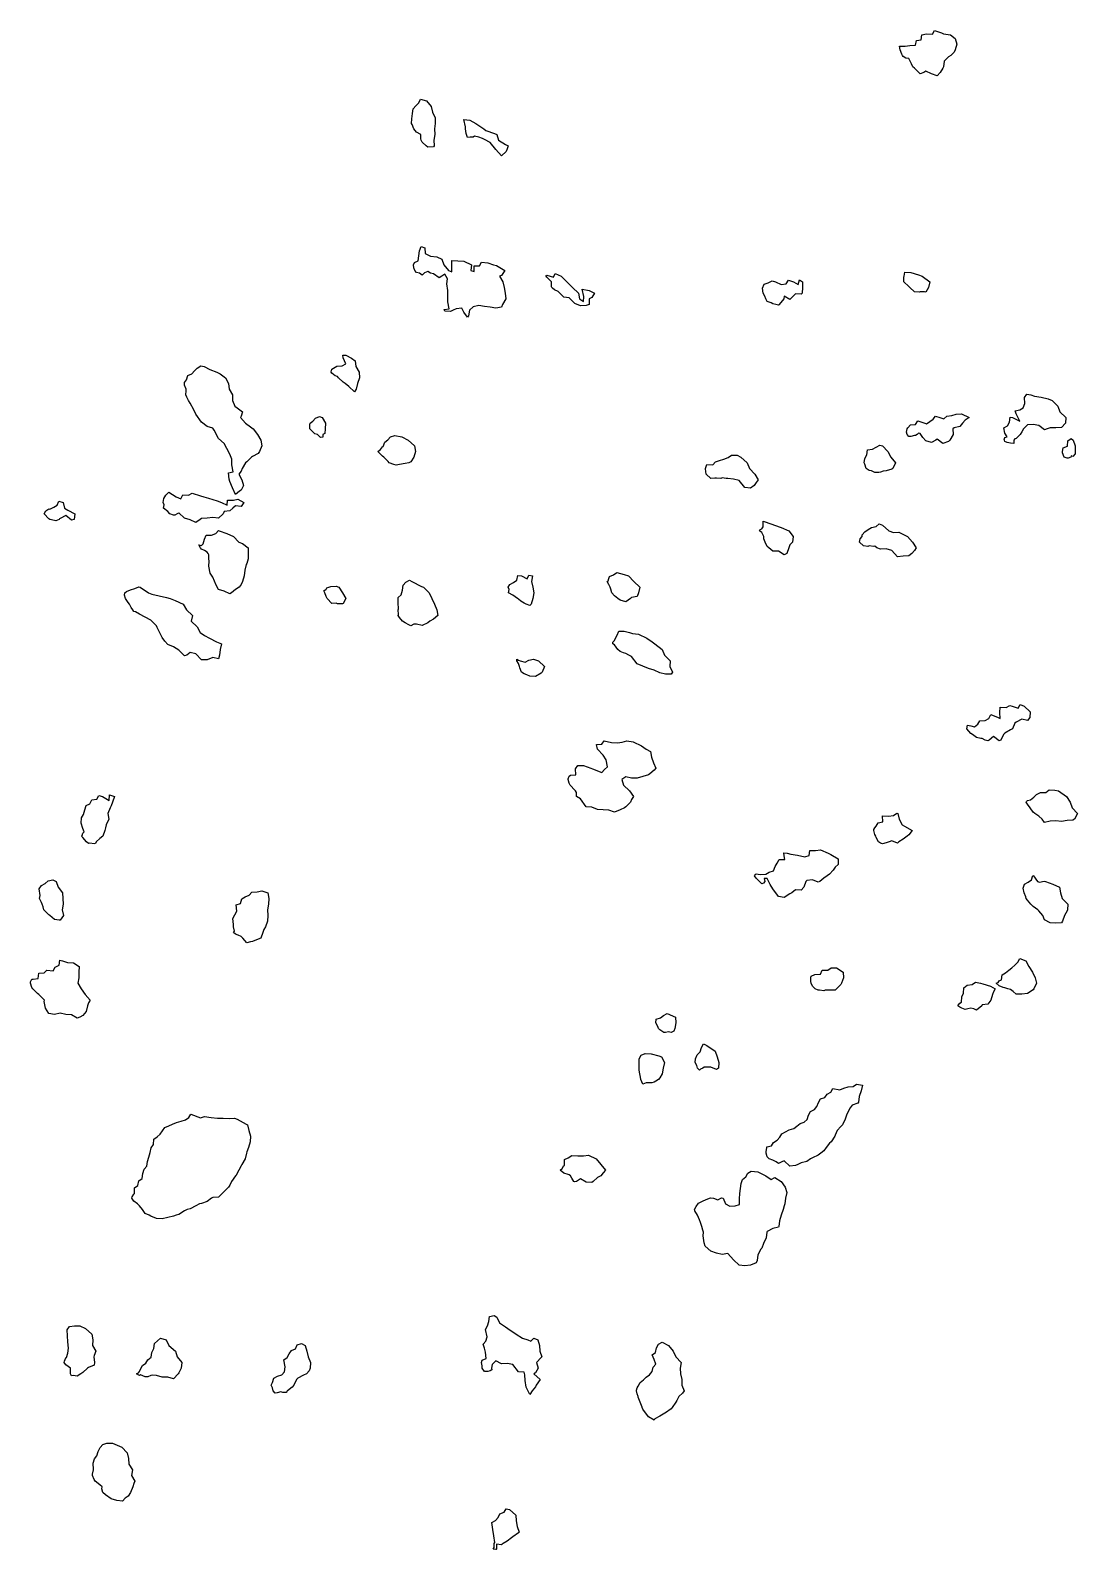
# Model space of a CAD drawing. Extents: x 450006 to 454999, y 6465006 to 6474995.
# Drawn here: x 454628 to 454999, y 6470009 to 6470546 of the extents above; entities that cross this region are included whole.
import ezdxf

# ---------------------------------------------------------------- set-up
doc = ezdxf.new("R2010")
doc.units = 0

msp = doc.modelspace()

# ---------------------------------------------------------------- linework, layer by layer
at = {"layer": '1010'}
for points in [[(454937, 6470536.62), (454936.74, 6470537), (454936.58, 6470537.4), (454936, 6470539), (454935.68, 6470540.3), (454937.7, 6470540.28), (454939.44, 6470540.54), (454941.38, 6470540.6), (454941.68, 6470542.3), (454943.44, 6470542.54), (454943.66, 6470544.32), (454945.32, 6470544.66), (454947.42, 6470544.56), (454948.12, 6470545.86), (454950.58, 6470545), (454951.32, 6470544.66), (454953.7, 6470544.28), (454955.4, 6470543), (454956.04, 6470541), (454955.38, 6470539), (454955, 6470538.16), (454953.82, 6470537), (454953, 6470536.54), (454951.56, 6470535), (454951.26, 6470533), (454951, 6470532.52), (454950.08, 6470531), (454949, 6470529.84), (454947, 6470530.56), (454945, 6470531.44), (454944.32, 6470531), (454943, 6470530.54), (454941, 6470532.56), (454940.5, 6470533), (454940, 6470533.98), (454939.48, 6470535), (454939, 6470535.88), (454937.98, 6470536), (454937, 6470536.62), (454937, 6470536.62)], [(454765, 6470509.88), (454763.98, 6470511), (454763.42, 6470512.56), (454763.24, 6470513), (454763.36, 6470514.62), (454763.52, 6470516.46), (454763.8, 6470518.18), (454764.74, 6470519.24), (454765.74, 6470520.24), (454766.42, 6470521.56), (454768.56, 6470521), (454770.18, 6470519), (454770.62, 6470517), (454771.54, 6470515), (454771.54, 6470513), (454771.34, 6470511), (454771.42, 6470509), (454771.12, 6470507), (454771.22, 6470505), (454771, 6470504.66), (454769, 6470504.54), (454768.38, 6470505), (454767, 6470506.38), (454766.64, 6470507), (454766.48, 6470507.5), (454766.48, 6470509), (454765, 6470509.88), (454765, 6470509.88)], [(454783, 6470508.04), (454782.64, 6470509), (454782.52, 6470509.46), (454782.3, 6470511), (454782.24, 6470511.74), (454781.68, 6470514.3), (454783.86, 6470514.12), (454786, 6470513), (454788.82, 6470511), (454789.48, 6470510.5), (454792.56, 6470509.42), (454793.36, 6470509), (454793.9, 6470507), (454796.46, 6470505.52), (454797.32, 6470505), (454797, 6470504), (454796.66, 6470503), (454795, 6470501.54), (454793, 6470503.8), (454791, 6470506.2), (454789, 6470507.34), (454788.34, 6470507.64), (454787, 6470508.14), (454785.52, 6470508.46), (454785, 6470508.08), (454783.9, 6470508.08), (454783, 6470508.04), (454783, 6470508.04)], [(454765, 6470460.24), (454764.42, 6470461), (454764, 6470461.98), (454763.88, 6470463), (454764.22, 6470463.76), (454765.54, 6470464.44), (454765.82, 6470466.16), (454766.06, 6470467.92), (454766.56, 6470469.42), (454767.86, 6470469), (454767.98, 6470467), (454769.92, 6470466.06), (454772.2, 6470465.78), (454773.98, 6470465), (454774.64, 6470463), (454776.26, 6470461), (454777.48, 6470460.5), (454777.5, 6470462.48), (454777.48, 6470464.5), (454779.62, 6470464.36), (454781.72, 6470464.26), (454784.36, 6470463), (454784.18, 6470461), (454785.38, 6470460.6), (454785.4, 6470462.58), (454787.3, 6470462.68), (454788, 6470463.98), (454790.24, 6470463.74), (454792.16, 6470463), (454793.24, 6470462.74), (454796.24, 6470461), (454795, 6470459.24), (454794.32, 6470459), (454795.54, 6470457), (454796.02, 6470455), (454796.28, 6470453), (454796.52, 6470451), (454795.38, 6470449), (454795, 6470448), (454793, 6470447.68), (454791, 6470448.06), (454789, 6470448.26), (454787, 6470448.64), (454785, 6470448.18), (454783.76, 6470447), (454783.36, 6470445), (454783, 6470444.5), (454781.76, 6470446.22), (454781, 6470447.64), (454779, 6470447.46), (454777.98, 6470447), (454777, 6470446.48), (454775, 6470446.66), (454774.74, 6470447.24), (454776.54, 6470447.44), (454776.08, 6470449.9), (454776.04, 6470451.94), (454776.08, 6470453.9), (454775.66, 6470456.32), (454775.9, 6470458.08), (454775, 6470459.72), (454773.98, 6470459), (454773, 6470458.42), (454771, 6470459.76), (454769.9, 6470460.08), (454769, 6470460.66), (454767.78, 6470460.2), (454767, 6470459.36), (454765.98, 6470460), (454765, 6470460.24), (454765, 6470460.24)], [(454811, 6470458.58), (454810.78, 6470459), (454810.82, 6470459.16), (454811, 6470459.28), (454812.28, 6470459), (454813.38, 6470458.6), (454814.02, 6470459.96), (454816.16, 6470459), (454818.16, 6470457), (454820.08, 6470455), (454822.26, 6470453), (454822.64, 6470451), (454824, 6470449.98), (454824.18, 6470451.8), (454823.54, 6470454.44), (454826.04, 6470453.94), (454827.88, 6470453), (454827, 6470451.42), (454825.98, 6470451), (454825.98, 6470449), (454825, 6470448.56), (454823, 6470448.54), (454821, 6470449.34), (454819, 6470451.36), (454817, 6470451.56), (454815, 6470453.54), (454813.8, 6470454.18), (454813, 6470454.74), (454812.76, 6470455), (454812.74, 6470455.24), (454812.72, 6470457), (454811, 6470458.58), (454811, 6470458.58)], [(454889, 6470450.06), (454888.5, 6470451), (454888.12, 6470451.86), (454887.48, 6470453), (454887.26, 6470454.72), (454887.84, 6470456.14), (454889.32, 6470456.66), (454890.66, 6470457.32), (454891.88, 6470457), (454893.92, 6470456.06), (454895.66, 6470456.32), (454896.44, 6470457.54), (454898.3, 6470457), (454899.9, 6470456.08), (454900.34, 6470457.64), (454901.4, 6470457), (454901.44, 6470455), (454901.36, 6470453), (454901, 6470452.62), (454899, 6470452.72), (454897.22, 6470451), (454897, 6470450.78), (454895, 6470451.92), (454894.78, 6470451), (454893.24, 6470449), (454893.14, 6470448.84), (454893, 6470448.74), (454892, 6470449), (454891, 6470449.18), (454890.38, 6470449.6), (454889, 6470450.06), (454889, 6470450.06)], [(454939, 6470455.3), (454937.24, 6470457), (454937.24, 6470458.74), (454937.4, 6470459), (454937.6, 6470460.38), (454939.72, 6470460.26), (454942.48, 6470459.5), (454943.76, 6470459), (454946.5, 6470457), (454945.94, 6470455), (454945, 6470453.34), (454944.54, 6470453.44), (454943, 6470453.44), (454942.66, 6470453.32), (454941, 6470453.4), (454939.4, 6470455), (454939, 6470455.3), (454939, 6470455.3)], [(454735, 6470424.68), (454734.82, 6470425), (454734.78, 6470425.2), (454735, 6470426.06), (454735.58, 6470426.4), (454736.84, 6470427.14), (454738.74, 6470427.24), (454739.94, 6470428.04), (454739, 6470430.16), (454738.92, 6470431.06), (454739.98, 6470431), (454742, 6470429.98), (454743.24, 6470429), (454743.48, 6470427), (454744.66, 6470425), (454744.8, 6470423), (454744.12, 6470421), (454743.62, 6470419), (454743, 6470418.08), (454741, 6470420.02), (454739.78, 6470421), (454739, 6470421.56), (454737.44, 6470423), (454737, 6470423.46), (454736.22, 6470423.76), (454735, 6470424.68), (454735, 6470424.68)], [(454683, 6470420.44), (454682.9, 6470421), (454682.9, 6470421.08), (454683, 6470421.34), (454683.62, 6470422.36), (454684.16, 6470423.82), (454685.56, 6470424.42), (454686.46, 6470425.52), (454687.48, 6470426.5), (454688.68, 6470427.3), (454689.86, 6470427), (454691.94, 6470426.04), (454694.32, 6470425), (454695.52, 6470424.46), (454697.5, 6470423), (454698.46, 6470421), (454698.76, 6470419), (454699.9, 6470417), (454699.96, 6470415), (454700.74, 6470413), (454701.54, 6470412.44), (454703.4, 6470411), (454703, 6470409.54), (454702.76, 6470409), (454704.48, 6470407), (454706.24, 6470405.74), (454707.24, 6470405), (454708.74, 6470403), (454709.98, 6470401), (454710.3, 6470399), (454709.42, 6470397), (454709, 6470396.24), (454707, 6470395.2), (454706.66, 6470395), (454705, 6470393.32), (454704.54, 6470393), (454703.34, 6470391), (454703, 6470390), (454702.1, 6470389), (454703.22, 6470387), (454703.82, 6470385), (454703, 6470383.32), (454702.44, 6470383), (454701, 6470381.82), (454699.88, 6470384.1), (454699, 6470386.34), (454698.74, 6470387.24), (454698.52, 6470389.46), (454700.12, 6470389.86), (454699.72, 6470392.26), (454699.74, 6470394.24), (454699, 6470396.04), (454697.96, 6470398.02), (454697, 6470399.78), (454695, 6470401.56), (454693.4, 6470404.58), (454693, 6470405.2), (454691, 6470405.88), (454689, 6470407.4), (454687, 6470410.16), (454686.28, 6470411.7), (454685, 6470414.1), (454684.38, 6470415), (454683.72, 6470416.26), (454683.4, 6470417), (454683.54, 6470418.44), (454683.5, 6470419), (454683, 6470420.44), (454683, 6470420.44)], [(454973, 6470400.52), (454972.84, 6470401), (454972.76, 6470401.22), (454973, 6470401.98), (454973.82, 6470402.16), (454973, 6470403.46), (454972.6, 6470405.38), (454973.94, 6470406.04), (454974.64, 6470407.34), (454974.86, 6470409.12), (454975.72, 6470409), (454978.24, 6470407.74), (454977, 6470410.34), (454976.64, 6470411.34), (454978.22, 6470411.76), (454979.5, 6470412.48), (454980, 6470413.98), (454979.94, 6470416.04), (454980.76, 6470417.22), (454982.12, 6470417), (454983.48, 6470416.5), (454985.78, 6470416.2), (454988.32, 6470415.66), (454989.74, 6470415), (454991.66, 6470413), (454992.46, 6470411), (454994.54, 6470409), (454994.46, 6470407), (454993, 6470405.54), (454991, 6470405.34), (454989, 6470405.38), (454987.98, 6470405), (454987, 6470404.62), (454985, 6470406.14), (454983, 6470406.56), (454981, 6470406.4), (454979.58, 6470405), (454979, 6470404), (454978.36, 6470403), (454977, 6470401.62), (454976.54, 6470401.44), (454976.16, 6470401), (454976.16, 6470399.82), (454975, 6470399.98), (454973.84, 6470400.14), (454973, 6470400.52), (454973, 6470400.52)], [(454729, 6470403.22), (454727.22, 6470405), (454727.22, 6470406.76), (454727.4, 6470407), (454728.26, 6470407.72), (454729.24, 6470408.74), (454730.64, 6470409.34), (454731.58, 6470409), (454732.78, 6470407), (454732.66, 6470405), (454732.6, 6470403.38), (454731.9, 6470403), (454731.9, 6470402.08), (454731, 6470402), (454730, 6470403), (454729, 6470403.22), (454729, 6470403.22)], [(454939, 6470402.28), (454938.46, 6470403), (454938.18, 6470403.8), (454938.42, 6470405), (454938.62, 6470405.36), (454939.58, 6470406.4), (454941.38, 6470406.6), (454942.18, 6470407.8), (454944.66, 6470407), (454945.24, 6470406.74), (454946.4, 6470407.58), (454947.58, 6470408.4), (454948.48, 6470409.5), (454949.94, 6470409), (454951.38, 6470408.6), (454952.48, 6470409.5), (454954.22, 6470409.76), (454955.82, 6470410.16), (454957.66, 6470410.32), (454960.32, 6470409), (454959, 6470408.06), (454958.02, 6470407), (454957, 6470405.8), (454955, 6470405.4), (454954.64, 6470405), (454954.68, 6470403), (454953.48, 6470401), (454953, 6470400.54), (454951, 6470399.84), (454949, 6470401.32), (454948.62, 6470401), (454947, 6470400.22), (454945, 6470400.8), (454944, 6470401.98), (454943, 6470403.38), (454942.48, 6470403.5), (454941.98, 6470403), (454941.38, 6470402.6), (454941, 6470402.66), (454939.7, 6470402.28), (454939, 6470402.28), (454939, 6470402.28)], [(454753, 6470395.32), (454751.32, 6470397), (454752.22, 6470397.76), (454753, 6470398.66), (454753.22, 6470398.76), (454753.74, 6470400.24), (454754.82, 6470401.16), (454755.74, 6470402.24), (454757.36, 6470402.62), (454759.84, 6470402.14), (454761.98, 6470401), (454764.28, 6470399), (454764.58, 6470397), (454764, 6470395), (454763, 6470393.4), (454762.2, 6470393), (454761, 6470392.7), (454759, 6470392.44), (454757.76, 6470392.22), (454757, 6470392.38), (454755.36, 6470393), (454755, 6470393.46), (454753.46, 6470395), (454753, 6470395.32), (454753, 6470395.32)], [(454925, 6470390.26), (454923.98, 6470391), (454923.5, 6470392.48), (454923.2, 6470393), (454923.48, 6470394.5), (454924.16, 6470395.82), (454924.44, 6470397.54), (454926.2, 6470397.78), (454927.48, 6470398.5), (454928.76, 6470399.22), (454929.76, 6470399), (454931.62, 6470397), (454932.66, 6470395), (454934.32, 6470393), (454933.34, 6470391), (454933, 6470390.78), (454931, 6470390.16), (454929.98, 6470390), (454929, 6470389.74), (454928.44, 6470389.54), (454927, 6470389.52), (454925.82, 6470390.16), (454925, 6470390.26), (454925, 6470390.26)], [(454995, 6470394.6), (454994, 6470395), (454993.4, 6470396.58), (454993.32, 6470397), (454993.64, 6470398.34), (454995.12, 6470398.86), (454995.26, 6470400.72), (454996.4, 6470401.58), (454997.18, 6470401), (454997.88, 6470399), (454997.88, 6470397), (454997.78, 6470396.2), (454997, 6470395.22), (454996.46, 6470395.52), (454996.34, 6470395), (454995.36, 6470394.62), (454995, 6470394.6), (454995, 6470394.6)], [(454869, 6470387.46), (454867.34, 6470389), (454867.16, 6470390.82), (454867.16, 6470391), (454867.62, 6470392.36), (454869.7, 6470392.28), (454870.68, 6470393.3), (454872.12, 6470393.86), (454873.66, 6470394.32), (454875.16, 6470394.82), (454876.32, 6470395.66), (454878.28, 6470395.7), (454879.6, 6470395), (454881.88, 6470393), (454882.64, 6470391), (454884.56, 6470389), (454885.74, 6470387), (454885, 6470386), (454884.36, 6470385), (454883, 6470384), (454881, 6470384.24), (454879, 6470386.76), (454877, 6470387.24), (454875, 6470387.5), (454874.48, 6470387.5), (454873, 6470387.64), (454872.58, 6470387.4), (454871, 6470387.6), (454870.46, 6470387.52), (454869, 6470387.46), (454869, 6470387.46)], [(454677, 6470375.74), (454675.58, 6470377), (454675.8, 6470378.18), (454675.36, 6470379), (454675.64, 6470380.34), (454676.4, 6470381.58), (454677.4, 6470382.58), (454680.02, 6470381), (454681.66, 6470380.32), (454682.34, 6470381.64), (454684.38, 6470381.6), (454685.68, 6470382.3), (454688.62, 6470381.36), (454689.84, 6470381), (454691.44, 6470380.54), (454694.46, 6470379.52), (454695.98, 6470379), (454698, 6470377.98), (454698.14, 6470379.84), (454700.22, 6470379.76), (454701.78, 6470380.2), (454703.9, 6470379), (454703, 6470377.52), (454701, 6470377.74), (454699.98, 6470377), (454699, 6470376), (454697, 6470375.76), (454696.58, 6470375), (454695, 6470373.4), (454693, 6470373.64), (454691, 6470373.38), (454689, 6470373.3), (454688.5, 6470373), (454687, 6470371.9), (454685, 6470372.8), (454683, 6470373.46), (454681, 6470375.32), (454680.82, 6470375.16), (454680.4, 6470375), (454679.5, 6470374.48), (454679, 6470374.48), (454677.78, 6470375), (454677, 6470375.74), (454677, 6470375.74)], [(454635, 6470373.16), (454633.38, 6470375), (454633.96, 6470376.02), (454635, 6470376.7), (454635.38, 6470376.6), (454636.7, 6470377.28), (454637.94, 6470378.04), (454638.56, 6470379.42), (454640.06, 6470379), (454640.56, 6470377), (454641.7, 6470376.28), (454644.18, 6470375), (454643.94, 6470373), (454643, 6470372.74), (454641, 6470374.42), (454639, 6470373.34), (454638.76, 6470373.22), (454638.66, 6470373), (454637.48, 6470372.5), (454637, 6470372.58), (454635.32, 6470373), (454635, 6470373.16), (454635, 6470373.16)], [(454887, 6470368.38), (454886.24, 6470369), (454886.5, 6470369.48), (454887, 6470369.66), (454887.56, 6470370.42), (454887.56, 6470372.42), (454890.64, 6470371.34), (454891.56, 6470371), (454893.84, 6470370.14), (454896.66, 6470369), (454898.12, 6470367), (454897.9, 6470365), (454897, 6470363.96), (454896.6, 6470363), (454895.88, 6470361), (454895, 6470360.52), (454893, 6470361.82), (454891, 6470361.72), (454889.56, 6470363), (454889, 6470363.44), (454888.18, 6470365), (454887.8, 6470366.18), (454887.82, 6470367), (454887, 6470368.38), (454887, 6470368.38)], [(454923, 6470363.7), (454921.6, 6470365), (454921.82, 6470366.16), (454922.58, 6470367), (454922.48, 6470367.5), (454923.42, 6470368.56), (454924.6, 6470369.38), (454925.82, 6470370.16), (454927.44, 6470370.54), (454928.5, 6470371.48), (454929.76, 6470371), (454931.98, 6470369), (454933.66, 6470368.32), (454935.54, 6470368.44), (454938.6, 6470367), (454940.38, 6470365), (454941.6, 6470363), (454941, 6470362.04), (454940.06, 6470361), (454939, 6470360.08), (454937, 6470360.02), (454935, 6470359.76), (454933, 6470362.06), (454931, 6470362.62), (454929, 6470362.44), (454927.76, 6470363), (454927, 6470363.52), (454926.58, 6470363.4), (454925, 6470363.62), (454924.52, 6470363.46), (454923, 6470363.7), (454923, 6470363.7)], [(454689, 6470362.46), (454688.56, 6470363), (454688, 6470363.98), (454689, 6470363.72), (454689.58, 6470364.4), (454690, 6470365.98), (454690.58, 6470367.4), (454692.52, 6470367.46), (454694.02, 6470367.96), (454694.92, 6470369.06), (454695.26, 6470369), (454697.94, 6470368.04), (454700.26, 6470367), (454702.16, 6470365), (454703.48, 6470364.5), (454705.46, 6470363), (454705.4, 6470361), (454705.48, 6470359), (454705, 6470357.38), (454704.74, 6470357), (454704.32, 6470355), (454704, 6470353), (454703.5, 6470351), (454703, 6470350.04), (454702.26, 6470349), (454701, 6470348.16), (454699.54, 6470347), (454699, 6470346.66), (454697, 6470347.6), (454695, 6470348.2), (454694.2, 6470349.78), (454693, 6470352.56), (454692, 6470353.98), (454691.54, 6470356.44), (454691.72, 6470358.26), (454691.6, 6470359), (454691.52, 6470360.46), (454691.32, 6470361), (454691, 6470361.38), (454689.98, 6470362), (454689, 6470362.46), (454689, 6470362.46)], [(454733, 6470345.74), (454732.52, 6470347), (454732.24, 6470347.74), (454733, 6470348.36), (454733.22, 6470348.76), (454734.74, 6470349.24), (454736.58, 6470349.4), (454737.46, 6470349), (454738.82, 6470347), (454740.04, 6470345), (454739, 6470343.32), (454738.8, 6470343.18), (454737, 6470343.2), (454736.6, 6470343.38), (454735, 6470343.32), (454733.4, 6470345), (454733, 6470345.74), (454733, 6470345.74)], [(454759, 6470338.26), (454758.44, 6470339), (454758.6, 6470339.38), (454758.54, 6470341), (454758.6, 6470341.38), (454758.46, 6470343.52), (454758.54, 6470345.44), (454759.6, 6470346.38), (454760.02, 6470347.96), (454760.26, 6470349.72), (454761.16, 6470350.82), (454762.44, 6470351.54), (454763.3, 6470351), (454766.7, 6470349.28), (454767.48, 6470349), (454769.5, 6470347), (454770.38, 6470345), (454771.36, 6470343), (454772.2, 6470341), (454772.52, 6470339), (454771, 6470337.78), (454769.64, 6470337), (454769, 6470336.44), (454767, 6470335.54), (454765, 6470335.98), (454764, 6470335.98), (454763, 6470335.38), (454762.3, 6470335.68), (454761, 6470336.38), (454760, 6470337), (454759, 6470338.26), (454759, 6470338.26)], [(454799, 6470346.24), (454797.52, 6470347), (454797.72, 6470348.26), (454797.34, 6470349), (454797.94, 6470350.04), (454799.28, 6470350.7), (454800.42, 6470351.56), (454800.84, 6470353.14), (454802.04, 6470353), (454804.04, 6470351.94), (454804.74, 6470353.24), (454805.94, 6470353), (454805.68, 6470351), (454806.14, 6470349), (454806.44, 6470347), (454806.1, 6470345), (454805.54, 6470343), (454805, 6470342.56), (454803.78, 6470343), (454803, 6470343.38), (454801.88, 6470344.1), (454801, 6470344.74), (454800.64, 6470345), (454799, 6470346.24), (454799, 6470346.24)], [(454833, 6470349.96), (454832.42, 6470351), (454832.74, 6470351.24), (454833, 6470352.12), (454833.18, 6470352.8), (454834.6, 6470353.38), (454835.8, 6470354.18), (454838.42, 6470353.56), (454839.9, 6470353), (454841.8, 6470351), (454843.98, 6470349), (454843.4, 6470347), (454843, 6470345.74), (454841, 6470345.4), (454840.64, 6470345), (454839, 6470343.88), (454837, 6470344.5), (454836.16, 6470345), (454835, 6470345.92), (454833.98, 6470347), (454833.7, 6470348.28), (454833.38, 6470349), (454833, 6470349.96), (454833, 6470349.96)], [(454663, 6470343.62), (454662.1, 6470345), (454661.72, 6470346.26), (454661.86, 6470347), (454662.42, 6470347.56), (454663.84, 6470348.14), (454665.44, 6470348.54), (454666.84, 6470349.14), (454667.24, 6470349), (454670.2, 6470347), (454671.38, 6470346.6), (454673.96, 6470346.02), (454676.54, 6470345.44), (454677.92, 6470345), (454679.7, 6470344.28), (454682.42, 6470343), (454683.64, 6470341), (454685.8, 6470339), (454685.36, 6470337), (454687.44, 6470335), (454688.54, 6470333), (454690, 6470331.98), (454691.74, 6470331), (454694.24, 6470329.74), (454695.98, 6470329), (454695.52, 6470327), (454695.32, 6470325), (454695, 6470323.7), (454693, 6470324.22), (454691, 6470323.38), (454689, 6470323.34), (454687, 6470325.42), (454685, 6470325.9), (454683.8, 6470325), (454683, 6470324.74), (454681, 6470326.76), (454679, 6470327.96), (454677, 6470328.8), (454676, 6470329.98), (454675, 6470331.24), (454673.24, 6470334.74), (454673, 6470335.42), (454671, 6470337.36), (454669, 6470338.4), (454667, 6470339.46), (454665.62, 6470340.36), (454665, 6470340.4), (454664.66, 6470341), (454664.12, 6470341.86), (454663.52, 6470343), (454663, 6470343.62), (454663, 6470343.62)], [(454835, 6470328.66), (454834.4, 6470329), (454834.4, 6470329.58), (454835, 6470330.16), (454835.18, 6470330.8), (454835.94, 6470332.04), (454836.52, 6470333.46), (454838.44, 6470333.54), (454840.3, 6470333), (454841.32, 6470332.66), (454843.5, 6470332.48), (454846.42, 6470331), (454848.28, 6470329.7), (454849.2, 6470329), (454851.86, 6470327), (454852.64, 6470325), (454854.64, 6470323), (454854.58, 6470321), (454855.48, 6470319), (454855, 6470318.34), (454853, 6470318.24), (454851, 6470318.8), (454849, 6470319.68), (454847, 6470320.24), (454845, 6470321.1), (454843, 6470321.94), (454841, 6470324.56), (454840.08, 6470325), (454839, 6470325.62), (454838.18, 6470325.8), (454837, 6470326.34), (454836.18, 6470327), (454835, 6470328.66), (454835, 6470328.66)], [(454801, 6470322), (454800.4, 6470323), (454800.44, 6470323.54), (454801, 6470323.22), (454801.64, 6470323), (454803.4, 6470322.58), (454804.74, 6470323.24), (454806.34, 6470323.64), (454808.1, 6470323), (454810.2, 6470321), (454809.38, 6470319), (454809, 6470318.6), (454807, 6470317.52), (454805, 6470317.6), (454803.92, 6470318.06), (454803, 6470318.4), (454802.04, 6470319), (454801.5, 6470320.48), (454801.34, 6470321), (454801, 6470322), (454801, 6470322)], [(454961, 6470297.36), (454959.58, 6470299), (454959.74, 6470300.24), (454961, 6470300.08), (454962.28, 6470299.7), (454963.42, 6470300.56), (454964.16, 6470301.82), (454966.06, 6470301.92), (454967.32, 6470302.66), (454968, 6470303.98), (454970.66, 6470303), (454971.32, 6470302.66), (454971.24, 6470304.74), (454971.34, 6470306.64), (454973.42, 6470306.56), (454974.74, 6470307.24), (454975.6, 6470307), (454977.74, 6470306.24), (454978.36, 6470307.62), (454979.76, 6470307), (454981.98, 6470305), (454981.86, 6470303), (454981, 6470301.94), (454979, 6470302.38), (454977, 6470301.34), (454976.52, 6470301), (454975.64, 6470299), (454975, 6470298.58), (454973, 6470297.44), (454972.46, 6470297), (454971.6, 6470295), (454971, 6470294.68), (454969, 6470296.3), (454967.48, 6470295), (454967, 6470294.76), (454966, 6470295), (454965, 6470295.5), (454964.46, 6470295.52), (454963, 6470295.92), (454961.52, 6470297), (454961, 6470297.36), (454961, 6470297.36)], [(454819, 6470279.8), (454818.64, 6470281), (454818.64, 6470281.34), (454819, 6470282.18), (454819.42, 6470282.56), (454821.32, 6470282.66), (454821.2, 6470284.78), (454822.02, 6470285.96), (454824, 6470285.98), (454826.66, 6470285), (454827.18, 6470284.8), (454830.46, 6470283.52), (454831.42, 6470284.56), (454832.46, 6470285.52), (454832, 6470287.98), (454831, 6470289.66), (454829, 6470291.72), (454828.56, 6470293.42), (454830.46, 6470293.52), (454831.28, 6470294.7), (454833.88, 6470294.1), (454836.02, 6470293.96), (454837.68, 6470294.3), (454839.3, 6470294.68), (454841.62, 6470294.36), (454844.46, 6470293), (454846.2, 6470291.78), (454847.74, 6470291), (454848.06, 6470289), (454848.74, 6470287), (454849.62, 6470285), (454849, 6470284.4), (454847.44, 6470283), (454847, 6470282.76), (454845, 6470282.16), (454843, 6470281.56), (454841, 6470281.54), (454839, 6470282), (454837.54, 6470281), (454838.16, 6470279), (454840.24, 6470277), (454841.7, 6470275), (454841, 6470274), (454840.6, 6470273), (454839, 6470271.38), (454838.54, 6470271), (454837, 6470270.34), (454835, 6470269.54), (454833, 6470270.18), (454831, 6470270.32), (454829, 6470270.44), (454827, 6470271.24), (454825, 6470271.42), (454823, 6470274.16), (454821.48, 6470275), (454821.48, 6470276.5), (454821.2, 6470277), (454821, 6470277.24), (454819.24, 6470279), (454819, 6470279.8), (454819, 6470279.8)], [(454647, 6470260.52), (454646.58, 6470261), (454646.76, 6470261.22), (454647, 6470262.08), (454647.42, 6470262.56), (454647, 6470263.7), (454646.38, 6470265.6), (454646.48, 6470267.5), (454647.28, 6470268.7), (454647.66, 6470270.32), (454648.16, 6470271.82), (454649.52, 6470272.46), (454650.14, 6470273.84), (454651.9, 6470274.08), (454652.62, 6470275.36), (454653.96, 6470275), (454656.32, 6470273.66), (454656.4, 6470275.58), (454658.24, 6470275), (454657.48, 6470273), (454657, 6470271.76), (454656.64, 6470271), (454655.86, 6470269), (454656.16, 6470267), (454655.22, 6470265), (454655, 6470264), (454654.78, 6470263), (454654.1, 6470261), (454653, 6470260.24), (454651.66, 6470259), (454651.52, 6470258.46), (454651, 6470258.32), (454649.46, 6470258.52), (454649, 6470258.38), (454648.28, 6470259), (454647, 6470260.52), (454647, 6470260.52)], [(454981, 6470272.34), (454980.52, 6470273), (454980.66, 6470273.32), (454981, 6470273.62), (454982.1, 6470273.88), (454983.22, 6470274.76), (454984.18, 6470275.8), (454985.56, 6470276.42), (454987.52, 6470276.46), (454988.62, 6470277.36), (454990.66, 6470277.32), (454991.98, 6470277), (454994.78, 6470275), (454996.08, 6470273), (454996.74, 6470271), (454998.7, 6470269), (454997.54, 6470267), (454997, 6470266.7), (454995, 6470266.5), (454993, 6470266.22), (454991, 6470266.42), (454989, 6470266.3), (454987, 6470265.86), (454986.18, 6470267), (454985, 6470268.06), (454983.6, 6470269), (454983, 6470269.52), (454981.92, 6470271), (454981, 6470272.34), (454981, 6470272.34)], [(454927, 6470261.64), (454926.6, 6470263), (454926.62, 6470263.36), (454927, 6470264.02), (454927.42, 6470264.56), (454928.22, 6470265.76), (454929.88, 6470266.1), (454929.74, 6470268.24), (454931.84, 6470268.14), (454933.66, 6470268.32), (454934.82, 6470269.16), (454935.18, 6470269), (454935.66, 6470267), (454936.66, 6470265), (454937.46, 6470264.52), (454940.22, 6470263), (454939, 6470261.46), (454938.48, 6470261), (454937, 6470259.92), (454935.54, 6470259), (454935, 6470258.6), (454933, 6470259.36), (454932.12, 6470259), (454931, 6470258.68), (454929.66, 6470258.32), (454929, 6470258.56), (454928.32, 6470259), (454927.42, 6470260.56), (454927.4, 6470261), (454927, 6470261.64), (454927, 6470261.64)], [(454885, 6470246.18), (454884.46, 6470247), (454884.66, 6470247.32), (454885, 6470247.74), (454886.5, 6470247.48), (454888.44, 6470247.54), (454889.64, 6470248.34), (454891.16, 6470248.82), (454891.72, 6470250.26), (454892.5, 6470251.48), (454893.24, 6470252.74), (454895.24, 6470252.74), (454895, 6470254.12), (454894.8, 6470255.18), (454895.98, 6470255), (454897.36, 6470254.62), (454899.68, 6470254.3), (454902.22, 6470253.76), (454903.78, 6470254.2), (454904, 6470255.98), (454906.08, 6470255.9), (454907.78, 6470256.2), (454910.48, 6470255), (454911.44, 6470254.54), (454914.06, 6470253), (454914.02, 6470251), (454913, 6470250.04), (454912.28, 6470249), (454911, 6470247.62), (454910.2, 6470247), (454909, 6470246.16), (454907.62, 6470245), (454907, 6470244.76), (454905, 6470245.56), (454903, 6470245.38), (454902.62, 6470245), (454901.94, 6470243), (454901, 6470241.94), (454899, 6470242.08), (454897.72, 6470241), (454897, 6470240.6), (454895, 6470239.34), (454893, 6470239.68), (454891, 6470242.36), (454890.04, 6470243.94), (454889, 6470246.04), (454887.94, 6470246.04), (454888.16, 6470245), (454887.6, 6470244.38), (454887, 6470244.14), (454886.22, 6470245), (454885, 6470246.18), (454885, 6470246.18)], [(454633, 6470236), (454632.6, 6470237), (454632.44, 6470237.54), (454631.68, 6470239), (454631.9, 6470240.08), (454631.54, 6470242.44), (454632.42, 6470243.56), (454633.66, 6470244.32), (454634.74, 6470245.24), (454636.44, 6470245.54), (454637.54, 6470245), (454638.28, 6470243), (454639.82, 6470241), (454639.92, 6470239), (454640.06, 6470237), (454639.7, 6470235), (454640.16, 6470233), (454639, 6470231.36), (454638.64, 6470231.34), (454637, 6470231.52), (454635.34, 6470233), (454635, 6470233.22), (454633.22, 6470235), (454633, 6470236), (454633, 6470236)], [(454981, 6470238.44), (454980.54, 6470239), (454980.44, 6470239.54), (454979.76, 6470241), (454979.4, 6470242.58), (454979.92, 6470244.06), (454981.24, 6470244.74), (454982.44, 6470245.54), (454982.86, 6470247.12), (454983.1, 6470247), (454984.46, 6470245), (454985.18, 6470244.8), (454986.84, 6470245.14), (454987.38, 6470245), (454989.96, 6470244.02), (454992.28, 6470243), (454992.6, 6470241), (454993.24, 6470239), (454995.28, 6470237), (454995.12, 6470235), (454995, 6470234.58), (454994.1, 6470233), (454993.36, 6470231), (454993, 6470230.38), (454991, 6470230.24), (454989, 6470230.34), (454987, 6470231.5), (454986.4, 6470233), (454985, 6470234.62), (454984.62, 6470235), (454983, 6470236.16), (454982.16, 6470237), (454981, 6470238.44), (454981, 6470238.44)], [(454701, 6470226.4), (454700.26, 6470227), (454700.58, 6470227.4), (454700.22, 6470229), (454700.22, 6470229.76), (454700.06, 6470231.92), (454700.78, 6470233.2), (454701.44, 6470234.54), (454701.26, 6470236.72), (454702.74, 6470237.24), (454703.16, 6470238.82), (454704.44, 6470239.54), (454705.8, 6470240.18), (454706.8, 6470241.18), (454708.66, 6470241.32), (454710.28, 6470241.7), (454712.42, 6470241), (454712.76, 6470239), (454712.64, 6470237), (454712.24, 6470235), (454712.44, 6470233), (454712.32, 6470231), (454711.64, 6470229), (454711, 6470228), (454710.66, 6470227), (454709.98, 6470225), (454709, 6470224.56), (454707, 6470223.8), (454706.3, 6470223.68), (454705, 6470223.34), (454703.62, 6470225), (454703, 6470225.6), (454701.92, 6470226.06), (454701, 6470226.4), (454701, 6470226.4)], [(454629, 6470207.56), (454628.46, 6470209), (454628.46, 6470209.52), (454629, 6470210.42), (454629.5, 6470210.48), (454631.24, 6470210.74), (454631.44, 6470212.54), (454633.3, 6470212.68), (454634.28, 6470213.7), (454636.52, 6470213.46), (454637.28, 6470214.7), (454638.58, 6470215.4), (454638.82, 6470217.16), (454639.78, 6470217), (454641.6, 6470216.38), (454643.76, 6470216.22), (454645.76, 6470215), (454645.54, 6470213), (454645.62, 6470211), (454645.24, 6470209), (454646.4, 6470207), (454647.82, 6470205), (454649.54, 6470203), (454649, 6470202.08), (454648.6, 6470201), (454648.16, 6470199), (454647, 6470197.58), (454645.98, 6470197), (454645, 6470196.64), (454643, 6470197.88), (454641, 6470197.96), (454639, 6470198.44), (454637, 6470198), (454635, 6470198.3), (454633.8, 6470200.18), (454633.38, 6470202.6), (454633.4, 6470203), (454633, 6470203.48), (454631.48, 6470205), (454631, 6470205.36), (454629.36, 6470207), (454629, 6470207.56), (454629, 6470207.56)], [(454971, 6470208.1), (454969.9, 6470209), (454970.64, 6470209.34), (454971, 6470209.94), (454971.76, 6470210.22), (454971.98, 6470212), (454973.24, 6470212.74), (454974.34, 6470213.64), (454975.46, 6470214.52), (454976.54, 6470215.44), (454977.54, 6470216.44), (454978.26, 6470217.72), (454980.38, 6470217), (454981.48, 6470215), (454982.7, 6470213), (454983.74, 6470211), (454984.2, 6470209), (454983.22, 6470207), (454983, 6470206.7), (454981, 6470205.4), (454979, 6470205.18), (454977, 6470205.12), (454975.9, 6470206.08), (454975, 6470206.76), (454974, 6470207), (454973, 6470207.38), (454972.4, 6470207.58), (454971, 6470208.1), (454971, 6470208.1)], [(454905, 6470208), (454904.54, 6470209), (454904.36, 6470209.62), (454904.36, 6470211), (454904.5, 6470211.48), (454905.84, 6470212.14), (454907.74, 6470212.24), (454908.34, 6470213.64), (454910.38, 6470213.6), (454911.54, 6470214.44), (454913.46, 6470214.52), (454915.78, 6470213), (454915.96, 6470211), (454915.24, 6470209), (454915, 6470208.58), (454913.4, 6470207), (454913, 6470206.62), (454911, 6470206.62), (454909.44, 6470206.54), (454909, 6470206.38), (454907.42, 6470206.56), (454907, 6470206.56), (454905.9, 6470207), (454905, 6470208), (454905, 6470208)], [(454957, 6470200.58), (454956.4, 6470201), (454956.6, 6470201.38), (454957, 6470201.94), (454957.66, 6470202.32), (454957.72, 6470204.26), (454958.4, 6470205.58), (454958.52, 6470207.46), (454959.64, 6470208.34), (454961.38, 6470208.6), (454962.6, 6470209.38), (454964.42, 6470209), (454965.2, 6470208.78), (454967.94, 6470208.04), (454969.52, 6470207), (454969, 6470205.94), (454968.66, 6470205), (454967.98, 6470203), (454967, 6470201.66), (454965, 6470201.4), (454964.78, 6470201), (454963, 6470199.48), (454961.96, 6470200.02), (454961, 6470200.26), (454959.94, 6470200.04), (454959, 6470199.8), (454957.8, 6470200.18), (454957, 6470200.58), (454957, 6470200.58)], [(454851, 6470192.6), (454850.58, 6470193), (454850.28, 6470193.7), (454849.6, 6470195), (454849.66, 6470196.32), (454851.2, 6470196.78), (454852.32, 6470197.66), (454853.62, 6470198.36), (454856.48, 6470197), (454856.66, 6470195), (454856.26, 6470193), (454855.92, 6470192.06), (454855, 6470191.58), (454854.1, 6470191.88), (454853, 6470191.66), (454852.4, 6470191.58), (454851, 6470192.6), (454851, 6470192.6)], [(454845, 6470173.36), (454844.3, 6470175), (454844.16, 6470175.82), (454843.9, 6470177), (454843.64, 6470178.34), (454843.68, 6470180.3), (454843.72, 6470182.26), (454844.36, 6470183.62), (454845.76, 6470184.22), (454847.9, 6470184.08), (454850.64, 6470183.34), (454851.54, 6470183), (454852.7, 6470181), (454852.22, 6470179), (454851.8, 6470177), (454851, 6470175.62), (454850.48, 6470175), (454849.58, 6470174.4), (454849, 6470174.1), (454848.14, 6470173.84), (454847, 6470173.78), (454846.2, 6470173.78), (454845, 6470173.36), (454845, 6470173.36)], [(454865, 6470178.3), (454864.36, 6470179), (454864.08, 6470179.9), (454863.52, 6470181), (454863.64, 6470182.34), (454864.22, 6470183.76), (454865.2, 6470184.78), (454865.7, 6470186.28), (454866.38, 6470187.6), (454867.58, 6470187), (454870.54, 6470185), (454871.24, 6470183), (454871.86, 6470181), (454871.7, 6470179), (454871, 6470178.58), (454869, 6470179.38), (454868.58, 6470179.4), (454867, 6470179.36), (454866.64, 6470179.34), (454866.16, 6470179), (454865.32, 6470178.66), (454865, 6470178.3), (454865, 6470178.3)], [(454889, 6470147.62), (454888.54, 6470149), (454888.6, 6470149.38), (454888.82, 6470151), (454888.8, 6470151.18), (454890.48, 6470151.5), (454891.2, 6470152.78), (454892.46, 6470153.52), (454893.38, 6470154.6), (454894.16, 6470155.82), (454895.48, 6470156.5), (454896.74, 6470157.24), (454898.34, 6470157.64), (454899.44, 6470158.54), (454900.58, 6470159.4), (454902.06, 6470159.92), (454903.12, 6470160.86), (454903.54, 6470162.44), (454904.32, 6470163.66), (454905.62, 6470164.36), (454906.5, 6470165.48), (454907.1, 6470166.88), (454907.82, 6470168.16), (454909.34, 6470168.64), (454910.16, 6470169.82), (454911.4, 6470170.58), (454912.16, 6470171.82), (454914.6, 6470171.38), (454916.08, 6470171.9), (454917.62, 6470172.36), (454919.4, 6470172.58), (454920.58, 6470173.4), (454922.66, 6470173), (454922.16, 6470171), (454921.48, 6470169), (454921.22, 6470167), (454921, 6470166.68), (454919, 6470165.92), (454918.3, 6470165), (454917.22, 6470163), (454917, 6470162.44), (454916.46, 6470161), (454915.62, 6470159), (454915, 6470158.44), (454913.72, 6470157), (454913, 6470155.36), (454912.86, 6470155), (454911.58, 6470153), (454911, 6470152.46), (454909.84, 6470151), (454909, 6470149.82), (454907.86, 6470149), (454907, 6470148.28), (454905, 6470147.3), (454904.3, 6470147), (454903, 6470146), (454901, 6470145.52), (454899.78, 6470145), (454899, 6470144.6), (454897, 6470144.42), (454895, 6470146.26), (454894.12, 6470145.86), (454893, 6470145.32), (454892.14, 6470145.84), (454891, 6470146.48), (454889.66, 6470147), (454889, 6470147.62), (454889, 6470147.62)], [(454665, 6470132), (454664.34, 6470133), (454664.44, 6470133.54), (454665, 6470134.48), (454665.26, 6470134.72), (454665.28, 6470136.7), (454666.48, 6470137.5), (454666.78, 6470139.2), (454668.02, 6470139.96), (454668.18, 6470141.8), (454668.68, 6470143.3), (454669.6, 6470144.38), (454669.92, 6470146.06), (454670.38, 6470147.6), (454670.76, 6470149.22), (454671.12, 6470150.86), (454671.94, 6470152.04), (454672.1, 6470153.88), (454673.26, 6470154.72), (454674.36, 6470155.62), (454675.18, 6470156.8), (454676, 6470157.98), (454677.4, 6470158.58), (454678.72, 6470159.26), (454680.12, 6470159.86), (454681.76, 6470160.22), (454683.28, 6470160.7), (454684.44, 6470161.54), (454685.2, 6470162.78), (454688.58, 6470161.4), (454690.04, 6470161.94), (454692.42, 6470161.56), (454694.66, 6470161.32), (454696.64, 6470161.34), (454698.72, 6470161.26), (454700.62, 6470161.36), (454701.52, 6470161), (454704.74, 6470159.24), (454705.18, 6470159), (454705.72, 6470157), (454706.3, 6470155), (454706.16, 6470153), (454705.52, 6470151), (454705, 6470149.42), (454704.88, 6470149), (454704.4, 6470147), (454703.24, 6470145), (454703, 6470144.46), (454702.1, 6470143), (454701.08, 6470141), (454701, 6470140.9), (454699.52, 6470139), (454699, 6470137.68), (454698.46, 6470137), (454697, 6470135.36), (454696.62, 6470135), (454695, 6470133.38), (454693, 6470133.28), (454692.46, 6470133), (454691, 6470131.88), (454689, 6470131.18), (454688.26, 6470131), (454687, 6470130.3), (454685, 6470129.3), (454683.84, 6470129), (454683, 6470128.56), (454681, 6470127.26), (454679.96, 6470127), (454679, 6470126.66), (454677, 6470126.22), (454675, 6470125.8), (454673, 6470125.86), (454671, 6470126.66), (454670.5, 6470127), (454669, 6470127.6), (454668.06, 6470129), (454667, 6470130.32), (454666.3, 6470131), (454665, 6470132), (454665, 6470132)], [(454817, 6470141.86), (454815.76, 6470143), (454816.48, 6470143.5), (454817, 6470144.58), (454817.34, 6470144.64), (454817.24, 6470146.74), (454818.62, 6470147.36), (454819.88, 6470148.1), (454822, 6470147.98), (454823.96, 6470148.02), (454825.76, 6470148.22), (454828.52, 6470147), (454830.12, 6470145), (454831.74, 6470143), (454831, 6470142), (454830.12, 6470141), (454829, 6470140.4), (454827.48, 6470139), (454827, 6470138.6), (454825, 6470138.68), (454823, 6470139.94), (454821.56, 6470139), (454821, 6470138.78), (454820.6, 6470139), (454819.9, 6470140.08), (454819.42, 6470141), (454819, 6470141.34), (454818.58, 6470141.4), (454817, 6470141.86), (454817, 6470141.86)], [(454865, 6470125.38), (454864.32, 6470127), (454863.38, 6470128.6), (454863.24, 6470129), (454863.82, 6470130.16), (454864.66, 6470131.32), (454866.04, 6470131.94), (454867.38, 6470132.6), (454868.86, 6470133.12), (454869.96, 6470133), (454871.54, 6470132.44), (454872.84, 6470133.14), (454873.4, 6470133), (454874.16, 6470131), (454875.78, 6470130.2), (454877.68, 6470130.3), (454879.12, 6470130.86), (454879.16, 6470132.82), (454879.26, 6470134.72), (454879.56, 6470136.42), (454879.7, 6470138.28), (454880.28, 6470139.7), (454881.38, 6470140.6), (454882.1, 6470141.88), (454883.34, 6470142.64), (454885.64, 6470142.34), (454888.48, 6470141), (454890.3, 6470139.68), (454891.66, 6470140.32), (454893.86, 6470139), (454895.3, 6470137), (454895.9, 6470135), (454895.38, 6470133), (454895.22, 6470131), (454895, 6470130.4), (454894.64, 6470129), (454893.9, 6470127), (454893.36, 6470125), (454893.12, 6470123), (454893, 6470122.8), (454891, 6470122.34), (454889, 6470121.22), (454888.78, 6470121), (454888.56, 6470119), (454887.62, 6470117), (454887, 6470115.38), (454886.76, 6470115), (454885.64, 6470113), (454885.46, 6470111), (454885, 6470110.24), (454883, 6470109.32), (454881, 6470109.18), (454879, 6470109.4), (454877, 6470111.22), (454875, 6470113.44), (454873, 6470113.2), (454871, 6470113.56), (454869, 6470114.32), (454867, 6470116.1), (454866.66, 6470117.32), (454866.26, 6470119.72), (454866.46, 6470121), (454866.18, 6470121.8), (454865.88, 6470123), (454865.2, 6470124.78), (454865.16, 6470125), (454865, 6470125.38), (454865, 6470125.38)], [(454789, 6470071.82), (454788.22, 6470073), (454788.18, 6470073.8), (454787.98, 6470075), (454788.24, 6470075.74), (454789.6, 6470076.38), (454789.36, 6470078.62), (454789, 6470080), (454788.52, 6470081.46), (454789.46, 6470082.52), (454790, 6470083.98), (454789.4, 6470086.58), (454790.04, 6470087.94), (454790.5, 6470089.48), (454790.78, 6470091.2), (454792.38, 6470091.6), (454793.4, 6470091), (454794.34, 6470089), (454796.4, 6470087.58), (454797.24, 6470087), (454800.16, 6470085), (454802.46, 6470083.52), (454804.28, 6470083), (454805.42, 6470082.56), (454806.44, 6470083.54), (454807.82, 6470083), (454808.5, 6470081), (454808.62, 6470079), (454809.22, 6470077), (454809, 6470076.74), (454807.42, 6470075), (454808.04, 6470073), (454807, 6470071.34), (454806.42, 6470071), (454808.66, 6470069), (454807.32, 6470067), (454807, 6470066.4), (454805.84, 6470065), (454805, 6470063.7), (454803.7, 6470066.28), (454803.4, 6470068.58), (454803.32, 6470070.66), (454803, 6470071.5), (454801, 6470071.66), (454799, 6470074.2), (454797, 6470074.62), (454795, 6470074.52), (454793, 6470075.58), (454792.38, 6470075), (454791.72, 6470074.26), (454791.5, 6470073), (454791.62, 6470072.36), (454791, 6470071.96), (454790.2, 6470071.78), (454789, 6470071.82), (454789, 6470071.82)], [(454641, 6470074.16), (454640.36, 6470075), (454640.52, 6470075.46), (454641, 6470076.66), (454641.24, 6470076.74), (454641.66, 6470078.32), (454641.9, 6470080.08), (454641.68, 6470082.3), (454641.56, 6470084.42), (454641.46, 6470086.52), (454642.32, 6470087.66), (454644, 6470087.98), (454646, 6470087.98), (454647.98, 6470087), (454650.16, 6470085), (454650.52, 6470083), (454650.42, 6470081), (454651.6, 6470079), (454651, 6470077.44), (454650.86, 6470077), (454651.18, 6470075), (454651, 6470074), (454649, 6470073.24), (454648.6, 6470073), (454647, 6470071.46), (454646.26, 6470071), (454645, 6470070.16), (454643.62, 6470070.36), (454643, 6470070.26), (454642.64, 6470071), (454642.64, 6470071.34), (454642.64, 6470073), (454641, 6470074.16), (454641, 6470074.16)], [(454667, 6470070.36), (454666, 6470071), (454666.64, 6470071.34), (454667, 6470071.82), (454667.42, 6470072.56), (454668.04, 6470073.94), (454669.24, 6470074.74), (454670.04, 6470075.94), (454671.18, 6470076.8), (454671.44, 6470078.54), (454672.06, 6470079.92), (454672.3, 6470081.68), (454673.36, 6470082.62), (454674.44, 6470083.54), (454676.44, 6470083), (454677.44, 6470081), (454679.76, 6470079), (454680.38, 6470077), (454682, 6470075), (454681.76, 6470073), (454681, 6470071.36), (454680.74, 6470071), (454679, 6470069.24), (454677, 6470069.82), (454675, 6470069.74), (454673, 6470070.38), (454671.54, 6470070.44), (454671, 6470070.38), (454670.04, 6470069.94), (454669, 6470069.9), (454667.38, 6470070.6), (454667, 6470070.36), (454667, 6470070.36)], [(454715, 6470064.14), (454714.28, 6470065), (454714, 6470065.98), (454713.6, 6470067), (454714.1, 6470067.88), (454714.52, 6470069.46), (454715.84, 6470070.14), (454717.4, 6470070.58), (454718.26, 6470071.72), (454718.56, 6470073.42), (454718.02, 6470075.96), (454719.24, 6470076.74), (454719.94, 6470078.04), (454720.76, 6470079.22), (454722.16, 6470079.82), (454722.8, 6470081.18), (454724.32, 6470081.66), (454725.64, 6470081), (454726.2, 6470079), (454726.64, 6470077), (454727.48, 6470075), (454727.32, 6470073), (454727, 6470072), (454726.06, 6470071), (454725, 6470070.54), (454723, 6470069.4), (454722.58, 6470069), (454721.56, 6470067), (454721, 6470066.2), (454719.36, 6470065), (454719.12, 6470064.86), (454719, 6470064.32), (454717.66, 6470064.32), (454717, 6470064.54), (454715.68, 6470064.3), (454715, 6470064.14), (454715, 6470064.14)], [(454843, 6470063.84), (454842.78, 6470065), (454842.74, 6470065.24), (454843, 6470066.04), (454843.36, 6470066.62), (454844.04, 6470067.94), (454845.18, 6470068.8), (454846.16, 6470069.82), (454847.4, 6470070.58), (454848.24, 6470071.74), (454848.66, 6470073.32), (454849.6, 6470074.38), (454849, 6470076), (454848.34, 6470077.64), (454849.44, 6470078.54), (454849.78, 6470080.2), (454850.52, 6470081.46), (454851.86, 6470082.12), (454854.06, 6470081), (454855.7, 6470079), (454856.62, 6470077), (454858.56, 6470075), (454858.24, 6470073), (454858.34, 6470071), (454858.82, 6470069), (454858.76, 6470067), (454859.64, 6470065), (454859, 6470064.18), (454857.66, 6470063), (454857, 6470061.54), (454856.7, 6470061), (454855.36, 6470059), (454855, 6470058.58), (454853, 6470057.2), (454852.74, 6470057), (454851, 6470056), (454849.24, 6470055), (454849, 6470054.54), (454847, 6470055.74), (454845, 6470058.44), (454844.78, 6470059), (454844.8, 6470059.18), (454844.1, 6470061), (454843.32, 6470062.66), (454843.28, 6470063), (454843, 6470063.84), (454843, 6470063.84)], [(454651, 6470033.58), (454650.48, 6470035), (454650.48, 6470035.5), (454650.74, 6470037), (454650.8, 6470037.18), (454650.62, 6470039.36), (454651.12, 6470040.86), (454651.96, 6470042.02), (454652.42, 6470043.56), (454653.12, 6470044.86), (454654.02, 6470045.96), (454655.48, 6470046.5), (454657.52, 6470046.46), (454660.74, 6470045), (454662.64, 6470043), (454663.2, 6470041), (454663.24, 6470039), (454664.52, 6470037), (454664.22, 6470035), (454665.36, 6470033), (454665, 6470032.22), (454664.64, 6470031), (454663.86, 6470029), (454663, 6470027.68), (454661.98, 6470027), (454661, 6470026), (454659, 6470026.22), (454657, 6470026.72), (454655, 6470028.22), (454654.06, 6470029), (454653.7, 6470030.28), (454653.88, 6470031), (454653, 6470031.76), (454651.4, 6470033), (454651, 6470033.58), (454651, 6470033.58)], [(454793, 6470008.82), (454792.1, 6470009), (454792.42, 6470009.56), (454792.48, 6470011), (454792.66, 6470011.32), (454792.26, 6470013.72), (454792, 6470015.98), (454791.58, 6470018.4), (454792.84, 6470019.14), (454793.82, 6470020.16), (454794.46, 6470021.52), (454795.98, 6470022), (454796.7, 6470023.28), (454797.9, 6470023), (454800.1, 6470021), (454800.26, 6470019), (454800.54, 6470017), (454801.3, 6470015), (454801, 6470014.72), (454799, 6470013.38), (454798.56, 6470013), (454797, 6470011.84), (454795.64, 6470011), (454795.26, 6470010.72), (454795, 6470010.5), (454793.22, 6470010.76), (454793.26, 6470009), (454793.12, 6470008.86), (454793, 6470008.82), (454793, 6470008.82)]]:
    msp.add_lwpolyline(points, dxfattribs=at)

doc.saveas('drawing.dxf')
